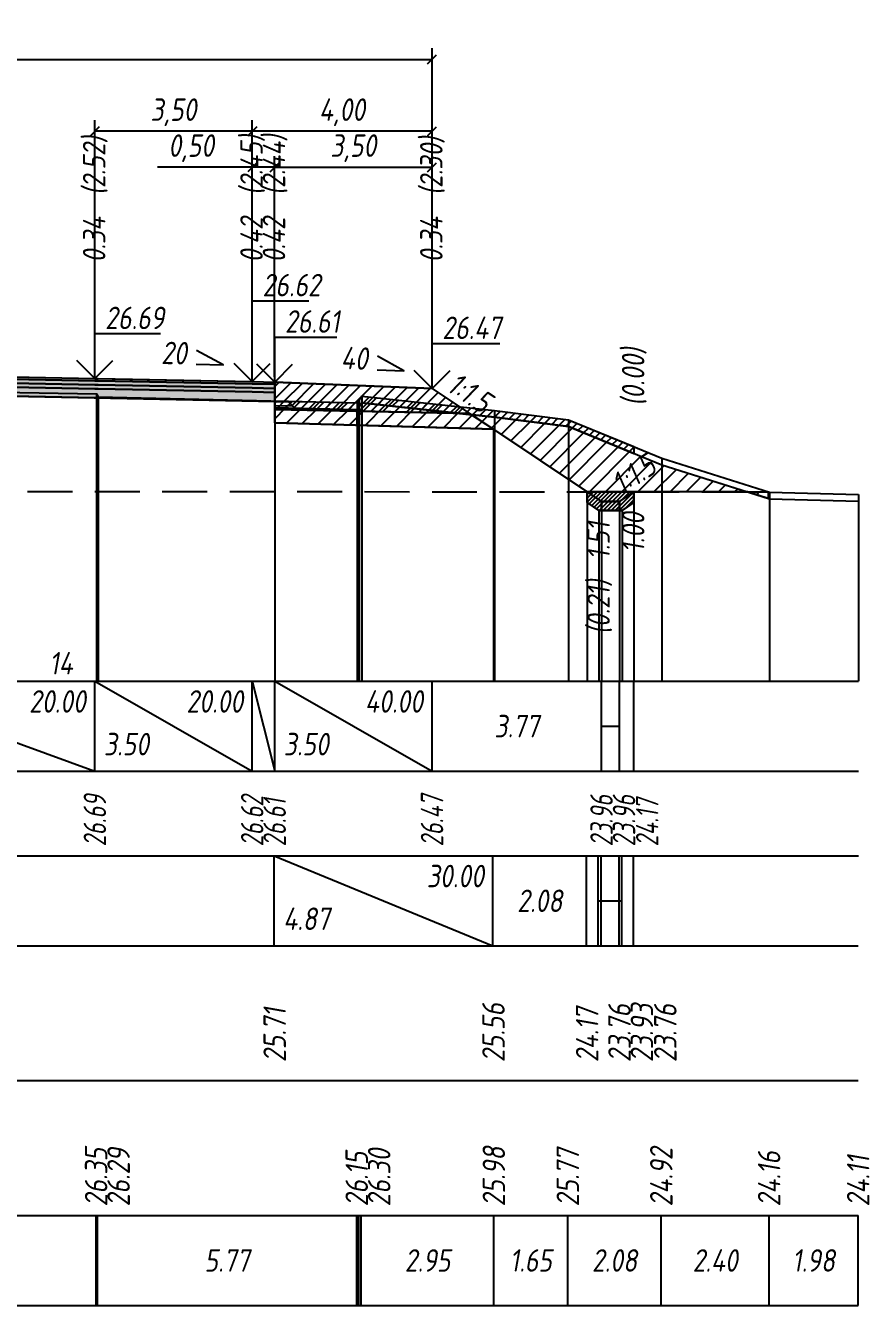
# Model space of a CAD drawing. Extents: x -717 to 1451, y -133302 to 233.
# Drawn here: x -188.5 to -94.7, y -108066.3 to -107924 of the extents above; entities that cross this region are included whole.
import ezdxf
from ezdxf.enums import TextEntityAlignment as Align

# ---------------------------------------------------------------- set-up
doc = ezdxf.new("R2010")
doc.units = 0
doc.linetypes.add('штриховая', pattern=[0.75, 0.5, -0.25])
for name, color, linetype in [('Интерполированный поперечник', 2, 'Continuous'), ('Код_510', 7, 'Continuous'), ('Код_514', 1, 'Continuous'), ('Код_516', 1, 'Continuous'), ('Контур_0', 7, 'Continuous'), ('Контур_2521', 7, 'Continuous'), ('Контур_2564', 7, 'Continuous'), ('Контур_2660', 7, 'Continuous'), ('Контур_2665', 7, 'Continuous'), ('Контур_400', 7, 'Continuous'), ('Контур_508', 7, 'Continuous'), ('Контур_512', 7, 'Continuous'), ('Контур_513', 7, 'Continuous'), ('Контур_818', 7, 'Continuous'), ('Красный поперечник', 1, 'Continuous'), ('Объём_2501', 7, 'Continuous'), ('Объём_2564', 7, 'Continuous'), ('Объём_2650', 7, 'Continuous'), ('Объём_2660', 7, 'Continuous'), ('Объём_2661', 7, 'Continuous'), ('Объём_2663', 7, 'Continuous'), ('Объём_2664', 7, 'Continuous'), ('Объём_2665', 7, 'Continuous'), ('Объём_2666', 7, 'Continuous'), ('Откосы', 7, 'Continuous'), ('Отметки покрытия', 7, 'Continuous'), ('Рабочие отметки', 7, 'Continuous'), ('Рабочие отметки доп.', 7, 'Continuous'), ('Слои выравнивания', 7, 'Continuous'), ('Таблица', 7, 'Continuous'), ('Уклоны проезжей части', 7, 'Continuous'), ('Черный поперечник', 3, 'Continuous')]:
    doc.layers.add(name, color=color, linetype=linetype)
for name, color, linetype, true_color in [('Контур_2540', 2, 'Continuous', 0xffff00), ('Контур_2560', 2, 'Continuous', 0xffff00), ('Контур_2561', 7, 'Continuous', 0xff8040), ('Контур_2562', 3, 'Continuous', 0x00ff00), ('Контур_2563', 7, 'Continuous', 0xff8000), ('Контур_2570', 7, 'Continuous', 0x80ff00), ('Контур_2583', 3, 'Continuous', 0x00ff00), ('Контур_2584', 3, 'Continuous', 0x00ff00), ('Контур_2725', 7, 'Continuous', 0x323232), ('Контур_2736', 4, 'Continuous', 0x00ffff), ('Контур_2737', 4, 'Continuous', 0x00ffff), ('Контур_2738', 4, 'Continuous', 0x00ffff), ('Контур_2739', 4, 'Continuous', 0x00ffff), ('Контур_2741', 4, 'Continuous', 0x00ffff), ('Контур_2742', 4, 'Continuous', 0x00ffff), ('Контур_2743', 4, 'Continuous', 0x00ffff), ('Контур_2744', 7, 'Continuous', 0xa4ffff), ('Контур_2745', 7, 'Continuous', 0xa4ffff), ('Контур_2747', 4, 'Continuous', 0x00ffff), ('Контур_2748', 4, 'Continuous', 0x00ffff), ('Контур_2749', 4, 'Continuous', 0x00ffff), ('Контур_2750', 4, 'Continuous', 0x00ffff), ('Контур_2751', 4, 'Continuous', 0x00ffff), ('Контур_2752', 4, 'Continuous', 0x00ffff), ('Контур_2760', 7, 'Continuous', 0x323232), ('Контур_2761', 7, 'Continuous', 0x323232), ('Контур_2762', 7, 'Continuous', 0x323232), ('Контур_2763', 7, 'Continuous', 0x323232), ('Контур_402', 7, 'Continuous', 0xff6464), ('Контур_703', 4, 'Continuous', 0x00ffff), ('Контур_705', 4, 'Continuous', 0x00ffff), ('Контур_707', 4, 'Continuous', 0x00ffff), ('Контур_720', 131, 'Continuous', 0xaaffff), ('Объём_2520', 7, 'Continuous', 0x80ffff), ('Объём_2540', 2, 'Continuous', 0xffff00), ('Объём_2560', 2, 'Continuous', 0xffff00), ('Объём_2561', 7, 'Continuous', 0xff8040), ('Объём_2562', 3, 'Continuous', 0x00ff00), ('Объём_2563', 7, 'Continuous', 0xff8000), ('Объём_2570', 7, 'Continuous', 0x80ff00), ('Объём_2583', 3, 'Continuous', 0x00ff00), ('Объём_2584', 3, 'Continuous', 0x00ff00), ('Объём_2594', 3, 'Continuous', 0x00ff00), ('Объём_2598', 3, 'Continuous', 0x00ff00), ('Объём_2600', 7, 'Continuous', 0x808000), ('Объём_2620', 2, 'Continuous', 0xffff00), ('Объём_2746', 2, 'Continuous', 0xffff00)]:
    doc.layers.add(name, color=color, linetype=linetype, true_color=true_color)
doc.styles.get("Standard").update_dxf_attribs({"font": 'txt', "height": 2.5})
doc.styles.add('М', font='romand.shx', dxfattribs={"width": 0.8, "oblique": 10, "height": 2.5})
doc.dimstyles.new('ISO-25', dxfattribs={"dimtxt": 2.5, "dimasz": 2.5, "dimexe": 1.25, "dimexo": 0.625, "dimtad": 1, "dimtxsty": 'Standard', "dimcen": 2.5, "dimadec": 0, "dimazin": 0, "dimtfac": 1, "dimtmove": 0, "dimatfit": 3, "dimfxl": 1, "dimarcsym": 0})

# ---------------------------------------------------------------- blocks, each defined once
blk = doc.blocks.new('_Oblique')
at = {"color": 0, "linetype": 'ByBlock', "lineweight": -2}
blk.add_line((-0.5, -0.5), (0.5, 0.5), dxfattribs=at)
blk = doc.blocks.new('*D2195')
at = {"color": 0, "lineweight": -2, "transparency": 16777216}
for p, q in [((-160.84, -107963.09), (-160.84, -107938.52)), ((-143.34, -107963.79), (-143.34, -107938.52)), ((-160.84, -107939.77), (-143.34, -107939.77))]:
    blk.add_line(p, q, dxfattribs=at)
at = {"layer": 'Defpoints', "color": 0, "transparency": 16777216}
for p in [(-143.34, -107939.77), (-160.84, -107963.72), (-143.34, -107964.42)]:
    blk.add_point(p, dxfattribs=at)
at = {"color": 0, "lineweight": -2, "transparency": 16777216, "rotation": 180}
blk.add_blockref('_Oblique', (-160.84, -107939.77), dxfattribs=at)
at = {"color": 0, "lineweight": -2, "transparency": 16777216}
blk.add_blockref('_Oblique', (-143.34, -107939.77), dxfattribs=at)
at = {"color": 0, "transparency": 16777216, "insert": (-152.09, -107937.65), "char_height": 2.5, "width": 9.5833, "attachment_point": 5, "style": 'М'}
blk.add_mtext('3,50', dxfattribs=at)
blk = doc.blocks.new('*D2196')
at = {"color": 0, "lineweight": -2, "transparency": 16777216}
for p, q in [((-163.34, -107963.04), (-163.34, -107938.52)), ((-160.84, -107963.09), (-160.84, -107938.52)), ((-163.34, -107939.77), (-173.88, -107939.77)), ((-160.84, -107939.77), (-163.34, -107939.77))]:
    blk.add_line(p, q, dxfattribs=at)
at = {"layer": 'Defpoints', "color": 0, "transparency": 16777216}
for p in [(-160.84, -107939.77), (-163.34, -107963.67), (-160.84, -107963.72)]:
    blk.add_point(p, dxfattribs=at)
at = {"color": 0, "lineweight": -2, "transparency": 16777216, "rotation": 180}
blk.add_blockref('_Oblique', (-163.34, -107939.77), dxfattribs=at)
at = {"color": 0, "lineweight": -2, "transparency": 16777216}
blk.add_blockref('_Oblique', (-160.84, -107939.77), dxfattribs=at)
at = {"color": 0, "transparency": 16777216, "insert": (-170.12, -107937.65), "char_height": 2.5, "width": 9.1667, "attachment_point": 5, "style": 'М'}
blk.add_mtext('0,50', dxfattribs=at)
blk = doc.blocks.new('*D2197')
at = {"color": 0, "lineweight": -2, "transparency": 16777216}
for p, q in [((-180.84, -107962.69), (-180.84, -107934.52)), ((-163.34, -107963.04), (-163.34, -107934.52)), ((-163.34, -107935.77), (-180.84, -107935.77))]:
    blk.add_line(p, q, dxfattribs=at)
at = {"layer": 'Defpoints', "color": 0, "transparency": 16777216}
for p in [(-180.84, -107935.77), (-180.84, -107963.32), (-163.34, -107963.67)]:
    blk.add_point(p, dxfattribs=at)
at = {"color": 0, "lineweight": -2, "transparency": 16777216, "rotation": 180}
blk.add_blockref('_Oblique', (-180.84, -107935.77), dxfattribs=at)
at = {"color": 0, "lineweight": -2, "transparency": 16777216}
blk.add_blockref('_Oblique', (-163.34, -107935.77), dxfattribs=at)
at = {"color": 0, "transparency": 16777216, "insert": (-172.09, -107933.65), "char_height": 2.5, "width": 9.5833, "attachment_point": 5, "style": 'М'}
blk.add_mtext('3,50', dxfattribs=at)
blk = doc.blocks.new('*D2198')
at = {"color": 0, "lineweight": -2, "transparency": 16777216}
for p, q in [((-163.34, -107963.04), (-163.34, -107934.52)), ((-143.34, -107963.79), (-143.34, -107934.52)), ((-143.34, -107935.77), (-163.34, -107935.77))]:
    blk.add_line(p, q, dxfattribs=at)
at = {"layer": 'Defpoints', "color": 0, "transparency": 16777216}
for p in [(-163.34, -107935.77), (-163.34, -107963.67), (-143.34, -107964.42)]:
    blk.add_point(p, dxfattribs=at)
at = {"color": 0, "lineweight": -2, "transparency": 16777216, "rotation": 180}
blk.add_blockref('_Oblique', (-163.34, -107935.77), dxfattribs=at)
at = {"color": 0, "lineweight": -2, "transparency": 16777216}
blk.add_blockref('_Oblique', (-143.34, -107935.77), dxfattribs=at)
at = {"color": 0, "transparency": 16777216, "insert": (-153.34, -107933.65), "char_height": 2.5, "width": 9.1667, "attachment_point": 5, "style": 'М'}
blk.add_mtext('4,00', dxfattribs=at)
blk = doc.blocks.new('*D2199')
at = {"color": 0, "lineweight": -2, "transparency": 16777216}
for p, q in [((-253.34, -107963.04), (-253.34, -107926.52)), ((-143.34, -107963.79), (-143.34, -107926.52)), ((-253.34, -107927.77), (-143.34, -107927.77))]:
    blk.add_line(p, q, dxfattribs=at)
at = {"layer": 'Defpoints', "color": 0, "transparency": 16777216}
for p in [(-143.34, -107927.77), (-253.34, -107963.67), (-143.34, -107964.42)]:
    blk.add_point(p, dxfattribs=at)
at = {"color": 0, "lineweight": -2, "transparency": 16777216, "rotation": 180}
blk.add_blockref('_Oblique', (-253.34, -107927.77), dxfattribs=at)
at = {"color": 0, "lineweight": -2, "transparency": 16777216}
blk.add_blockref('_Oblique', (-143.34, -107927.77), dxfattribs=at)
at = {"color": 0, "transparency": 16777216, "insert": (-198.34, -107925.65), "char_height": 2.5, "width": 11.6667, "attachment_point": 5, "style": 'М'}
blk.add_mtext('22,00', dxfattribs=at)

msp = doc.modelspace()

# ---------------------------------------------------------------- hatches: boundary and pattern name
at = {"layer": 'Объём_2563'}
h = msp.add_hatch(dxfattribs=at)
h.set_pattern_fill('ANSI31', color=256, scale=0.3)
h.set_pattern_definition([(45, (-358.3379, 27.079), (-0.673519209, 0.673519209), [])])
h.paths.add_polyline_path([(-158.42, -107966.751), (-159.338, -107965.833), (-160.838, -107965.803), (-160.838, -107963.653), (-143.338, -107964.353), (-139.163, -107967.136)])
at = {"layer": 'Объём_2570'}
h = msp.add_hatch(dxfattribs=at)
h.set_pattern_fill('ANSI31', color=256, scale=0.2)
h.set_pattern_definition([(45, (-358.3379, 27.079), (-0.449012806, 0.449012806), [])])
h.paths.add_polyline_path([(-160.838, -107965.755), (-151.658, -107965.976), (-151.153, -107965.23), (-136.406, -107966.814), (-128.177, -107967.861), (-120.889, -107970.837), (-120.889, -107971.587), (-128.177, -107968.611), (-136.406, -107967.564), (-151.153, -107965.98), (-151.658, -107966.726), (-160.838, -107966.505)])
at = {"layer": 'Объём_2600'}
h = msp.add_hatch(dxfattribs=at)
h.set_pattern_fill('ANSI31', color=6, scale=0.4)
h.set_pattern_definition([(45, (-358.3379, 27.079), (-0.898025612, 0.898025612), [])])
h.paths.add_polyline_path([(-120.889, -107975.856), (-126.086, -107975.854), (-136.505, -107968.908), (-160.838, -107968.178), (-160.838, -107966.505), (-151.658, -107966.726), (-151.153, -107965.98), (-136.406, -107967.564), (-128.177, -107968.611), (-117.785, -107972.855), (-108.269, -107975.862)])
h = msp.add_hatch(dxfattribs=at)
h.set_pattern_fill('HONEY', color=5, scale=0.3)
h.set_pattern_definition([(0, (-358.3379, 27.079), (1.42875, 0.8248891935), [0.9525, -1.905]), (120, (-358.3379, 27.079), (-1.428749997, 0.824889199), [0.9525, -1.905]), (60, (-358.3379, 27.079), (3e-09, 1.6497783924), [-1.905, 0.9525])])
h.paths.add_polyline_path([(-108.269, -107975.862), (-105.951, -107975.864), (-105.951, -107976.595)])
at = {"layer": 'Объём_2620'}
h = msp.add_hatch(dxfattribs=at)
h.set_pattern_fill('ANSI31', color=2, scale=0.1)
h.set_pattern_definition([(45, (-358.33793, 27.079), (-0.224506403, 0.224506403), [])])
h.paths.add_polyline_path([(-126.086, -107975.854), (-120.889, -107975.856), (-120.889, -107977.058), (-122.183, -107977.921), (-124.788, -107977.921), (-126.086, -107977.056)])
at = {"layer": 'Слои выравнивания'}
for color, points in [(2, [(-208.338, -107962.703), (-180.838, -107963.253), (-180.643, -107963.257), (-180.488, -107963.26), (-163.338, -107963.603), (-160.838, -107963.653), (-160.838, -107963.903), (-163.338, -107963.853), (-180.488, -107963.51), (-180.643, -107963.507), (-180.838, -107963.503), (-208.338, -107962.953)]), (3, [(-208.338, -107962.953), (-180.838, -107963.503), (-180.643, -107963.507), (-180.488, -107963.51), (-163.338, -107963.853), (-160.838, -107963.903), (-160.838, -107964.353), (-163.338, -107964.303), (-180.488, -107963.96), (-180.643, -107963.957), (-180.838, -107963.953), (-208.338, -107963.403)]), (4, [(-208.338, -107963.403), (-180.838, -107963.953), (-180.643, -107963.957), (-180.488, -107963.96), (-163.338, -107964.303), (-160.838, -107964.353), (-160.838, -107964.803), (-163.338, -107964.753), (-180.488, -107964.41), (-180.643, -107964.407), (-180.838, -107964.403), (-208.338, -107963.853)]), (5, [(-208.338, -107963.853), (-180.838, -107964.403), (-180.643, -107964.407), (-180.488, -107964.41), (-163.338, -107964.753), (-160.838, -107964.803), (-160.838, -107965.803), (-163.338, -107965.753), (-180.488, -107965.41), (-180.643, -107965.407), (-180.838, -107965.403), (-208.338, -107964.853)])]:
    msp.add_hatch(color=color, dxfattribs=at).paths.add_polyline_path(points)

# ---------------------------------------------------------------- linework, layer by layer
at = {"layer": 'Интерполированный поперечник', "linetype": 'штриховая', "ltscale": 10, "flags": 128}
msp.add_lwpolyline([(-278.338, -107975.782), (-105.951, -107975.864)], dxfattribs=at)
at = {"layer": 'Код_510'}
for p, q in [((-180.697, -108066.342), (-180.697, -108056.342)), ((-180.542, -108066.342), (-180.542, -108056.342)), ((-151.713, -108066.342), (-151.713, -108056.342)), ((-151.477, -108066.342), (-151.477, -108056.342)), ((-151.208, -108066.342), (-151.208, -108056.342)), ((-136.46, -108066.342), (-136.46, -108056.342)), ((-128.232, -108066.342), (-128.232, -108056.342)), ((-117.84, -108066.342), (-117.84, -108056.342)), ((-105.846, -108066.342), (-105.846, -108056.342)), ((-95.943, -108066.342), (-95.943, -108056.342))]:
    msp.add_line(p, q, dxfattribs=at)
at = {"layer": 'Код_514'}
for p, q in [((-208.338, -107996.921), (-180.838, -108006.921)), ((-180.838, -108006.921), (-180.838, -107996.921)), ((-180.838, -107996.921), (-163.338, -108006.921)), ((-163.338, -108006.921), (-163.338, -107996.921)), ((-163.338, -107996.921), (-160.838, -108006.921)), ((-160.838, -108006.921), (-160.838, -107996.921)), ((-160.838, -107996.921), (-143.338, -108006.921)), ((-143.338, -108006.921), (-143.338, -107996.921)), ((-124.485, -108006.921), (-124.485, -107996.921)), ((-122.485, -108006.921), (-122.485, -107996.921)), ((-120.889, -108006.921), (-120.889, -107996.921)), ((-124.485, -108001.921), (-122.485, -108001.921))]:
    msp.add_line(p, q, dxfattribs=at)
at = {"layer": 'Код_516'}
for p, q in [((-160.892, -108026.342), (-160.892, -108016.342)), ((-160.892, -108016.342), (-136.56, -108026.342)), ((-136.56, -108026.342), (-136.56, -108016.342)), ((-126.14, -108026.342), (-126.14, -108016.342)), ((-126.14, -108026.342), (-126.14, -108016.342)), ((-124.843, -108026.342), (-124.843, -108016.342)), ((-124.54, -108026.342), (-124.54, -108016.342)), ((-122.54, -108026.342), (-122.54, -108016.342)), ((-122.237, -108026.342), (-122.237, -108016.342)), ((-120.943, -108026.342), (-120.943, -108016.342)), ((-124.843, -108021.342), (-124.54, -108021.342)), ((-124.54, -108021.342), (-122.54, -108021.342)), ((-122.54, -108021.342), (-122.237, -108021.342))]:
    msp.add_line(p, q, dxfattribs=at)
at = {"layer": 'Контур_0', "flags": 128}
for points in [[(-143.338, -107964.353), (-126.086, -107975.854), (-126.086, -107975.854), (-126.086, -107975.854), (-126.086, -107975.854), (-126.086, -107975.854), (-126.086, -107975.854), (-126.086, -107975.854), (-126.086, -107975.854), (-126.086, -107975.854), (-126.086, -107975.854), (-126.086, -107975.854), (-126.086, -107975.854), (-126.086, -107975.854), (-126.086, -107975.854), (-124.485, -107976.921)], [(-143.338, -107964.353), (-126.086, -107975.854), (-126.086, -107975.854), (-126.086, -107975.854), (-126.086, -107975.854), (-126.086, -107975.854), (-126.086, -107975.854), (-126.086, -107975.854), (-126.086, -107975.854), (-126.086, -107975.854), (-126.086, -107975.854), (-126.086, -107975.854), (-126.086, -107975.854), (-126.086, -107975.854), (-126.086, -107975.854), (-124.485, -107976.921), (-122.485, -107976.921), (-120.889, -107975.856), (-120.889, -107975.856), (-120.889, -107975.856), (-120.889, -107975.856), (-120.889, -107975.856), (-120.889, -107975.856), (-120.889, -107975.856), (-120.889, -107975.856), (-120.889, -107975.856), (-120.889, -107975.856), (-120.889, -107975.856), (-120.889, -107975.856), (-120.889, -107975.856)], [(-160.838, -107966.703), (-160.838, -107965.803), (-159.338, -107965.833), (-158.42, -107966.751), (-160.838, -107966.703), (-160.838, -107966.703)], [(-160.838, -107965.803), (-159.338, -107965.833), (-158.42, -107966.751), (-139.163, -107967.136)]]:
    msp.add_lwpolyline(points, dxfattribs=at)
at = {"layer": 'Контур_2521', "color": 250, "flags": 128}
msp.add_lwpolyline([(-160.838, -107966.253), (-158.879, -107966.292)], dxfattribs=at)
at = {"layer": 'Контур_2540', "flags": 128}
msp.add_lwpolyline([(-160.838, -107966.703), (-139.163, -107967.136), (-136.505, -107968.908), (-160.838, -107968.178), (-160.838, -107966.703), (-160.838, -107966.703)], dxfattribs=at)
at = {"layer": 'Контур_2560', "flags": 128}
msp.add_lwpolyline([(-160.838, -107963.653), (-143.338, -107964.353), (-143.338, -107964.353), (-143.338, -107964.353)], dxfattribs=at)
at = {"layer": 'Контур_2561', "flags": 128}
msp.add_lwpolyline([(-160.838, -107963.653), (-160.838, -107963.653), (-143.338, -107964.353), (-143.338, -107964.353), (-160.838, -107963.653)], dxfattribs=at)
at = {"layer": 'Контур_2562', "flags": 128}
msp.add_lwpolyline([(-143.338, -107964.353), (-143.338, -107964.353), (-143.338, -107964.353), (-143.338, -107964.353), (-143.338, -107964.353)], dxfattribs=at)
at = {"layer": 'Контур_2563', "flags": 128}
msp.add_lwpolyline([(-158.42, -107966.751), (-159.338, -107965.833), (-160.838, -107965.803), (-160.838, -107963.653), (-143.338, -107964.353), (-139.163, -107967.136), (-158.42, -107966.751), (-158.42, -107966.751)], dxfattribs=at)
at = {"layer": 'Контур_2564', "flags": 128}
msp.add_lwpolyline([(-160.838, -107963.653), (-143.338, -107964.353)], dxfattribs=at)
at = {"layer": 'Контур_2570', "flags": 128}
msp.add_lwpolyline([(-160.838, -107966.505), (-151.658, -107966.726), (-151.423, -107966.38), (-151.153, -107965.98), (-136.406, -107967.564), (-128.177, -107968.611), (-117.785, -107972.855), (-105.792, -107976.645), (-105.792, -107976.645), (-95.889, -107976.907)], dxfattribs=at)
at = {"layer": 'Контур_2583', "flags": 128}
for points in [[(-124.485, -107976.921), (-126.086, -107975.854), (-126.086, -107977.056), (-124.788, -107977.921), (-124.485, -107977.921), (-124.485, -107976.921)], [(-120.889, -107977.058), (-120.889, -107975.856), (-122.485, -107976.921), (-122.485, -107977.921), (-122.183, -107977.921), (-120.889, -107977.058)]]:
    msp.add_lwpolyline(points, dxfattribs=at)
at = {"layer": 'Контур_2584', "flags": 128}
msp.add_lwpolyline([(-124.485, -107976.921), (-124.485, -107977.921), (-122.485, -107977.921), (-122.485, -107976.921), (-124.485, -107976.921)], dxfattribs=at)
at = {"layer": 'Контур_2660', "flags": 128}
msp.add_lwpolyline([(-160.838, -107968.178), (-136.505, -107968.908)], dxfattribs=at)
at = {"layer": 'Контур_2665', "flags": 128}
msp.add_lwpolyline([(-143.338, -107964.353), (-143.338, -107964.353)], dxfattribs=at)
at = {"layer": 'Контур_2725', "flags": 128}
msp.add_lwpolyline([(-253.338, -107965.753), (-235.838, -107965.403), (-222.113, -107965.128), (-217.768, -107965.041), (-208.848, -107964.863), (-208.338, -107964.853), (-180.838, -107965.403), (-180.643, -107965.407), (-180.488, -107965.41), (-163.338, -107965.753), (-160.838, -107965.803)], dxfattribs=at)
at = {"layer": 'Контур_2736', "flags": 128}
for points in [[(-143.338, -107964.353), (-126.086, -107975.854)], [(-126.086, -107975.854), (-124.485, -107976.921)]]:
    msp.add_lwpolyline(points, dxfattribs=at)
at = {"layer": 'Контур_2737', "flags": 128}
msp.add_lwpolyline([(-126.086, -107975.854), (-126.086, -107975.854)], dxfattribs=at)
at = {"layer": 'Контур_2738', "flags": 128}
msp.add_lwpolyline([(-126.086, -107975.854), (-126.086, -107975.854)], dxfattribs=at)
at = {"layer": 'Контур_2739', "flags": 128}
msp.add_lwpolyline([(-126.086, -107975.854), (-126.086, -107975.854)], dxfattribs=at)
at = {"layer": 'Контур_2741', "flags": 128}
msp.add_lwpolyline([(-120.889, -107975.856), (-120.889, -107975.856)], dxfattribs=at)
at = {"layer": 'Контур_2742', "flags": 128}
msp.add_lwpolyline([(-120.889, -107975.856), (-120.889, -107975.856)], dxfattribs=at)
at = {"layer": 'Контур_2743', "flags": 128}
msp.add_lwpolyline([(-120.889, -107975.856), (-120.889, -107975.856)], dxfattribs=at)
at = {"layer": 'Контур_2744', "flags": 128}
msp.add_lwpolyline([(-120.889, -107975.856), (-120.889, -107975.856)], dxfattribs=at)
msp.add_lwpolyline([(-120.889, -107975.856), (-120.889, -107975.856)], dxfattribs=at)
msp.add_lwpolyline([(-120.889, -107975.856), (-120.889, -107975.856)], dxfattribs=at)
msp.add_lwpolyline([(-120.889, -107975.856), (-120.889, -107975.856)], dxfattribs=at)
msp.add_lwpolyline([(-120.889, -107975.856), (-120.889, -107975.856)], dxfattribs=at)
msp.add_lwpolyline([(-120.889, -107975.856), (-120.889, -107975.856)], dxfattribs=at)
at = {"layer": 'Контур_2745', "flags": 128}
msp.add_lwpolyline([(-126.086, -107975.854), (-126.086, -107975.854)], dxfattribs=at)
msp.add_lwpolyline([(-126.086, -107975.854), (-126.086, -107975.854)], dxfattribs=at)
msp.add_lwpolyline([(-126.086, -107975.854), (-126.086, -107975.854)], dxfattribs=at)
msp.add_lwpolyline([(-126.086, -107975.854), (-126.086, -107975.854)], dxfattribs=at)
msp.add_lwpolyline([(-126.086, -107975.854), (-126.086, -107975.854)], dxfattribs=at)
msp.add_lwpolyline([(-126.086, -107975.854), (-126.086, -107975.854)], dxfattribs=at)
at = {"layer": 'Контур_2747', "flags": 128}
msp.add_lwpolyline([(-126.086, -107975.854), (-126.086, -107975.854)], dxfattribs=at)
at = {"layer": 'Контур_2748', "flags": 128}
msp.add_lwpolyline([(-126.086, -107975.854), (-126.086, -107975.854)], dxfattribs=at)
at = {"layer": 'Контур_2749', "flags": 128}
msp.add_lwpolyline([(-126.086, -107975.854), (-126.086, -107975.854)], dxfattribs=at)
at = {"layer": 'Контур_2750', "flags": 128}
msp.add_lwpolyline([(-120.889, -107975.856), (-120.889, -107975.856)], dxfattribs=at)
at = {"layer": 'Контур_2751', "flags": 128}
msp.add_lwpolyline([(-120.889, -107975.856), (-120.889, -107975.856)], dxfattribs=at)
at = {"layer": 'Контур_2752', "flags": 128}
msp.add_lwpolyline([(-120.889, -107975.856), (-120.889, -107975.856)], dxfattribs=at)
at = {"layer": 'Контур_2760', "flags": 128}
msp.add_lwpolyline([(-253.338, -107963.603), (-235.838, -107963.253), (-222.113, -107962.978), (-217.768, -107962.891), (-208.848, -107962.713), (-208.338, -107962.703), (-180.838, -107963.253), (-180.643, -107963.257), (-180.488, -107963.26), (-163.338, -107963.603), (-160.838, -107963.653)], dxfattribs=at)
at = {"layer": 'Контур_2761', "flags": 128}
msp.add_lwpolyline([(-253.338, -107963.853), (-235.838, -107963.503), (-222.113, -107963.228), (-217.768, -107963.141), (-208.848, -107962.963), (-208.338, -107962.953), (-180.838, -107963.503), (-180.643, -107963.507), (-180.488, -107963.51), (-163.338, -107963.853), (-160.838, -107963.903)], dxfattribs=at)
at = {"layer": 'Контур_2762', "flags": 128}
msp.add_lwpolyline([(-253.338, -107964.303), (-235.838, -107963.953), (-222.113, -107963.678), (-217.768, -107963.591), (-208.848, -107963.413), (-208.338, -107963.403), (-180.838, -107963.953), (-180.643, -107963.957), (-180.488, -107963.96), (-163.338, -107964.303), (-160.838, -107964.353)], dxfattribs=at)
at = {"layer": 'Контур_2763', "flags": 128}
msp.add_lwpolyline([(-253.338, -107964.753), (-235.838, -107964.403), (-222.113, -107964.128), (-217.768, -107964.041), (-208.848, -107963.863), (-208.338, -107963.853), (-180.838, -107964.403), (-180.643, -107964.407), (-180.488, -107964.41), (-163.338, -107964.753), (-160.838, -107964.803)], dxfattribs=at)
at = {"layer": 'Контур_400', "flags": 128}
msp.add_lwpolyline([(-208.338, -107962.703), (-180.838, -107963.253), (-163.338, -107963.603), (-163.338, -107963.603), (-163.338, -107963.603), (-163.338, -107963.603), (-163.338, -107963.603), (-163.338, -107963.603), (-160.838, -107963.653)], dxfattribs=at)
at = {"layer": 'Контур_402', "flags": 128}
msp.add_lwpolyline([(-253.338, -107965.753), (-208.338, -107964.853), (-160.838, -107965.803), (-160.838, -107968.178), (-136.505, -107968.908)], dxfattribs=at)
at = {"layer": 'Контур_508', "flags": 128}
msp.add_lwpolyline([(-253.338, -107965.753), (-208.338, -107964.853), (-160.838, -107965.803), (-160.838, -107968.178), (-136.505, -107968.908), (-126.086, -107975.854), (-126.086, -107977.056), (-124.788, -107977.921), (-124.485, -107977.921), (-122.485, -107977.921), (-122.183, -107977.921), (-120.889, -107977.058)], dxfattribs=at)
at = {"layer": 'Контур_512', "flags": 128}
msp.add_lwpolyline([(-160.838, -107968.178), (-136.505, -107968.908), (-126.086, -107975.854), (-126.086, -107977.056), (-124.788, -107977.921), (-124.485, -107977.921), (-122.485, -107977.921), (-122.183, -107977.921), (-120.889, -107977.058)], dxfattribs=at)
at = {"layer": 'Контур_513', "flags": 128}
msp.add_lwpolyline([(-253.338, -107965.753), (-208.338, -107964.853), (-160.838, -107965.803), (-160.838, -107968.178), (-136.505, -107968.908), (-126.086, -107975.854), (-126.086, -107977.056), (-124.788, -107977.921), (-124.485, -107977.921), (-122.485, -107977.921), (-122.183, -107977.921), (-120.889, -107977.058)], dxfattribs=at)
at = {"layer": 'Контур_703', "flags": 128}
msp.add_lwpolyline([(-143.338, -107964.353), (-126.086, -107975.854)], dxfattribs=at)
at = {"layer": 'Контур_705', "flags": 128}
msp.add_lwpolyline([(-126.086, -107975.854), (-126.086, -107975.854)], dxfattribs=at)
at = {"layer": 'Контур_707', "flags": 128}
msp.add_lwpolyline([(-122.485, -107976.921), (-120.889, -107975.856)], dxfattribs=at)
at = {"layer": 'Контур_720', "flags": 128}
msp.add_lwpolyline([(-124.485, -107976.921), (-122.485, -107976.921)], dxfattribs=at)
at = {"layer": 'Контур_818', "flags": 128}
msp.add_lwpolyline([(-160.838, -107966.505), (-151.658, -107966.726), (-151.423, -107966.38), (-151.153, -107965.98), (-136.406, -107967.564), (-128.177, -107968.611), (-120.889, -107971.587)], dxfattribs=at)
at = {"layer": 'Красный поперечник'}
for p, q in [((-208.338, -107962.703), (-180.838, -107963.253)), ((-180.838, -107963.253), (-163.338, -107963.603)), ((-163.338, -107963.603), (-160.838, -107963.653)), ((-160.838, -107963.653), (-143.338, -107964.353)), ((-143.338, -107964.353), (-124.485, -107976.921)), ((-160.838, -107968.178), (-160.838, -107996.921)), ((-136.505, -107968.908), (-136.505, -107996.921)), ((-126.086, -107975.854), (-126.086, -107996.921)), ((-122.485, -107976.921), (-120.889, -107975.856)), ((-126.086, -107977.056), (-126.086, -107996.921)), ((-124.485, -107976.921), (-122.485, -107976.921)), ((-120.889, -107977.058), (-120.889, -107996.921)), ((-124.788, -107977.921), (-124.788, -107996.921)), ((-124.485, -107977.921), (-124.485, -107996.921)), ((-122.485, -107977.921), (-122.485, -107996.921)), ((-122.183, -107977.921), (-122.183, -107996.921))]:
    msp.add_line(p, q, dxfattribs=at)
at = {"layer": 'Объём_2501', "flags": 128}
msp.add_lwpolyline([(-208.338, -107962.703), (-180.838, -107963.253), (-163.338, -107963.603), (-163.338, -107963.603), (-163.338, -107963.603), (-163.338, -107963.603), (-163.338, -107963.603), (-163.338, -107963.603), (-160.838, -107963.653)], dxfattribs=at)
at = {"layer": 'Объём_2520', "color": 250, "flags": 128}
msp.add_lwpolyline([(-160.838, -107966.703), (-160.838, -107965.803), (-159.338, -107965.833), (-158.42, -107966.751), (-160.838, -107966.703), (-160.838, -107966.703)], dxfattribs=at)
at = {"layer": 'Объём_2540', "flags": 128}
msp.add_lwpolyline([(-160.838, -107966.703), (-139.163, -107967.136), (-136.505, -107968.908), (-160.838, -107968.178), (-160.838, -107966.703), (-160.838, -107966.703)], dxfattribs=at)
at = {"layer": 'Объём_2560', "flags": 128}
msp.add_lwpolyline([(-160.838, -107963.653), (-143.338, -107964.353), (-143.338, -107964.353), (-143.338, -107964.353)], dxfattribs=at)
at = {"layer": 'Объём_2561', "flags": 128}
msp.add_lwpolyline([(-160.838, -107963.653), (-160.838, -107963.653), (-143.338, -107964.353), (-143.338, -107964.353), (-160.838, -107963.653)], dxfattribs=at)
at = {"layer": 'Объём_2562', "flags": 128}
msp.add_lwpolyline([(-143.338, -107964.353), (-143.338, -107964.353), (-143.338, -107964.353), (-143.338, -107964.353), (-143.338, -107964.353)], dxfattribs=at)
at = {"layer": 'Объём_2563', "color": 250, "flags": 128}
msp.add_lwpolyline([(-158.42, -107966.751), (-159.338, -107965.833), (-160.838, -107965.803), (-160.838, -107963.653), (-143.338, -107964.353), (-139.163, -107967.136), (-158.42, -107966.751), (-158.42, -107966.751)], dxfattribs=at)
at = {"layer": 'Объём_2564', "flags": 128}
msp.add_lwpolyline([(-160.838, -107963.653), (-143.338, -107964.353)], dxfattribs=at)
at = {"layer": 'Объём_2570', "flags": 128}
msp.add_lwpolyline([(-160.838, -107965.755), (-160.838, -107965.755), (-151.658, -107965.976), (-151.153, -107965.23), (-136.406, -107966.814), (-128.177, -107967.861), (-120.889, -107970.837), (-120.889, -107971.587), (-128.177, -107968.611), (-136.406, -107967.564), (-151.153, -107965.98), (-151.658, -107966.726), (-160.838, -107966.505), (-160.838, -107966.505), (-160.838, -107966.505), (-160.838, -107965.755), (-160.838, -107965.755), (-160.838, -107965.755)], dxfattribs=at)
at = {"layer": 'Объём_2583', "flags": 128}
for points in [[(-124.485, -107976.921), (-126.086, -107975.854), (-126.086, -107977.056), (-124.788, -107977.921), (-124.485, -107977.921), (-124.485, -107976.921)], [(-120.889, -107977.058), (-120.889, -107975.856), (-122.485, -107976.921), (-122.485, -107977.921), (-122.183, -107977.921), (-120.889, -107977.058)]]:
    msp.add_lwpolyline(points, dxfattribs=at)
at = {"layer": 'Объём_2584', "flags": 128}
msp.add_lwpolyline([(-124.485, -107976.921), (-124.485, -107977.921), (-122.485, -107977.921), (-122.485, -107976.921), (-124.485, -107976.921)], dxfattribs=at)
at = {"layer": 'Объём_2594', "flags": 128}
for points in [[(-126.086, -107975.854), (-124.485, -107976.921)], [(-122.485, -107976.921), (-120.889, -107975.856)]]:
    msp.add_lwpolyline(points, dxfattribs=at)
at = {"layer": 'Объём_2598', "flags": 128}
msp.add_lwpolyline([(-124.485, -107976.921), (-122.485, -107976.921)], dxfattribs=at)
at = {"layer": 'Объём_2600', "color": 5, "flags": 128}
msp.add_lwpolyline([(-108.269, -107975.862), (-105.951, -107975.864), (-105.951, -107976.595), (-108.269, -107975.862), (-108.269, -107975.862)], dxfattribs=at)
at = {"layer": 'Объём_2620', "flags": 128}
msp.add_lwpolyline([(-126.086, -107975.854), (-120.889, -107975.856), (-120.889, -107977.058), (-122.183, -107977.921), (-124.788, -107977.921), (-126.086, -107977.056), (-126.086, -107975.854), (-126.086, -107975.854)], dxfattribs=at)
at = {"layer": 'Объём_2650', "color": 6, "flags": 128}
msp.add_lwpolyline([(-120.889, -107975.856), (-126.086, -107975.854), (-136.505, -107968.908), (-160.838, -107968.178), (-160.838, -107966.505), (-151.658, -107966.726), (-151.153, -107965.98), (-136.406, -107967.564), (-128.177, -107968.611), (-117.785, -107972.855), (-108.269, -107975.862), (-120.889, -107975.856), (-120.889, -107975.856)], dxfattribs=at)
at = {"layer": 'Объём_2660', "flags": 128}
msp.add_lwpolyline([(-160.838, -107968.178), (-136.505, -107968.908)], dxfattribs=at)
at = {"layer": 'Объём_2661', "flags": 128}
msp.add_lwpolyline([(-143.338, -107964.353), (-126.086, -107975.854)], dxfattribs=at)
at = {"layer": 'Объём_2663', "flags": 128}
for points in [[(-126.086, -107975.854), (-124.485, -107976.921)], [(-122.485, -107976.921), (-120.889, -107975.856)]]:
    msp.add_lwpolyline(points, dxfattribs=at)
at = {"layer": 'Объём_2664', "flags": 128}
msp.add_lwpolyline([(-124.485, -107976.921), (-122.485, -107976.921)], dxfattribs=at)
at = {"layer": 'Объём_2665', "flags": 128}
msp.add_lwpolyline([(-143.338, -107964.353), (-143.338, -107964.353)], dxfattribs=at)
at = {"layer": 'Объём_2666', "flags": 128}
msp.add_lwpolyline([(-143.338, -107964.353), (-126.086, -107975.854)], dxfattribs=at)
at = {"layer": 'Объём_2746', "flags": 128}
for points in [[(-151.423, -107966.38), (-151.153, -107965.98), (-138.928, -107967.293), (-136.505, -107968.908), (-151.658, -107968.453), (-151.658, -107966.726), (-151.423, -107966.38), (-151.423, -107966.38)], [(-120.889, -107977.058), (-122.183, -107977.921), (-124.788, -107977.921), (-126.086, -107977.056), (-126.086, -107975.854), (-124.485, -107976.921), (-122.485, -107976.921), (-120.889, -107975.856), (-120.889, -107977.058), (-120.889, -107977.058)]]:
    msp.add_lwpolyline(points, dxfattribs=at)
at = {"layer": 'Откосы', "color": 1, "flags": 128}
for points in [[(-169.575, -107961.661), (-166.575, -107961.721), (-169.545, -107960.161)], [(-149.456, -107962.287), (-146.459, -107962.407), (-149.396, -107960.789)]]:
    msp.add_lwpolyline(points, dxfattribs=at)
at = {"layer": 'Отметки покрытия', "color": 1}
for p, q in [((-163.338, -107963.603), (-163.338, -107954.603)), ((-163.338, -107954.603), (-157.038, -107954.603)), ((-180.838, -107963.253), (-180.838, -107958.253)), ((-180.838, -107958.253), (-173.538, -107958.253)), ((-160.838, -107963.653), (-160.838, -107958.653)), ((-160.838, -107958.653), (-153.938, -107958.653)), ((-143.338, -107964.353), (-143.338, -107959.353)), ((-143.338, -107959.353), (-135.788, -107959.353)), ((-180.838, -107963.253), (-182.838, -107961.253)), ((-180.838, -107963.253), (-178.838, -107961.253)), ((-163.338, -107963.603), (-165.338, -107961.603)), ((-163.338, -107963.603), (-161.338, -107961.603)), ((-160.838, -107963.653), (-162.838, -107961.653)), ((-160.838, -107963.653), (-158.838, -107961.653)), ((-143.338, -107964.353), (-145.338, -107962.353)), ((-143.338, -107964.353), (-141.338, -107962.353))]:
    msp.add_line(p, q, dxfattribs=at)
at = {"layer": 'Слои выравнивания'}
msp.add_line((-160.838, -107963.653), (-160.838, -107996.921), dxfattribs=at)
at = {"layer": 'Слои выравнивания', "color": 2, "flags": 128}
msp.add_lwpolyline([(-208.338, -107962.703), (-180.838, -107963.253), (-180.643, -107963.257), (-180.488, -107963.26), (-163.338, -107963.603), (-160.838, -107963.653), (-160.838, -107963.903), (-163.338, -107963.853), (-180.488, -107963.51), (-180.643, -107963.507), (-180.838, -107963.503), (-208.338, -107962.953)], close=True, dxfattribs=at)
at = {"layer": 'Слои выравнивания', "color": 3, "flags": 128}
msp.add_lwpolyline([(-208.338, -107962.953), (-180.838, -107963.503), (-180.643, -107963.507), (-180.488, -107963.51), (-163.338, -107963.853), (-160.838, -107963.903), (-160.838, -107964.353), (-163.338, -107964.303), (-180.488, -107963.96), (-180.643, -107963.957), (-180.838, -107963.953), (-208.338, -107963.403)], close=True, dxfattribs=at)
at = {"layer": 'Слои выравнивания', "color": 4, "flags": 128}
msp.add_lwpolyline([(-208.338, -107963.403), (-180.838, -107963.953), (-180.643, -107963.957), (-180.488, -107963.96), (-163.338, -107964.303), (-160.838, -107964.353), (-160.838, -107964.803), (-163.338, -107964.753), (-180.488, -107964.41), (-180.643, -107964.407), (-180.838, -107964.403), (-208.338, -107963.853)], close=True, dxfattribs=at)
at = {"layer": 'Слои выравнивания', "color": 5, "flags": 128}
msp.add_lwpolyline([(-208.338, -107963.853), (-180.838, -107964.403), (-180.643, -107964.407), (-180.488, -107964.41), (-163.338, -107964.753), (-160.838, -107964.803), (-160.838, -107965.803), (-163.338, -107965.753), (-180.488, -107965.41), (-180.643, -107965.407), (-180.838, -107965.403), (-208.338, -107964.853)], close=True, dxfattribs=at)
at = {"layer": 'Таблица'}
for p, q in [((-278.338, -107996.921), (-95.889, -107996.921)), ((-278.338, -108006.921), (-95.889, -108006.921)), ((-278.338, -108016.342), (-95.889, -108016.342)), ((-278.392, -108026.342), (-95.943, -108026.342)), ((-278.392, -108041.342), (-95.943, -108041.342)), ((-278.392, -108056.342), (-95.943, -108056.342)), ((-278.392, -108066.342), (-95.943, -108066.342))]:
    msp.add_line(p, q, dxfattribs=at)
at = {"layer": 'Черный поперечник', "color": 7}
for p, q in [((-180.643, -107964.949), (-180.643, -107996.921)), ((-180.488, -107965.282), (-180.488, -107996.921)), ((-151.658, -107965.976), (-151.658, -107996.921)), ((-151.423, -107965.63), (-151.423, -107996.921)), ((-151.153, -107965.23), (-151.153, -107996.921)), ((-136.406, -107966.814), (-136.406, -107996.921)), ((-128.177, -107967.861), (-128.177, -107996.921)), ((-117.785, -107972.105), (-117.785, -107996.921)), ((-105.792, -107975.895), (-105.792, -107996.921)), ((-95.889, -107976.157), (-95.889, -107996.921))]:
    msp.add_line(p, q, dxfattribs=at)
at = {"layer": 'Черный поперечник', "flags": 128}
msp.add_lwpolyline([(-278.338, -107971.503), (-277.938, -107971.195), (-271.542, -107966.489), (-264.942, -107965.061), (-263.831, -107964.775), (-263.317, -107965.522), (-263.1, -107965.516), (-222.113, -107964.587), (-217.768, -107964.57), (-208.848, -107964.48), (-208.338, -107964.489), (-180.643, -107964.949), (-180.488, -107965.282), (-151.658, -107965.976), (-151.423, -107965.63), (-151.153, -107965.23), (-136.406, -107966.814), (-128.177, -107967.861), (-117.785, -107972.105), (-105.792, -107975.895), (-95.889, -107976.157)], dxfattribs=at)

# ---------------------------------------------------------------- texts
at = {"layer": 'Код_510', "style": 'М', "oblique": 10, "width": 0.8}
for s, p in [('26.35', (-180.697, -108055.342)), ('26.29', (-178.197, -108055.342)), ('26.30', (-149.213, -108055.342)), ('25.98', (-136.46, -108055.342)), ('25.77', (-128.232, -108055.342)), ('24.92', (-117.84, -108055.342)), ('26.15', (-151.713, -108055.342)), ('24.16', (-105.846, -108055.342)), ('24.11', (-95.943, -108055.342))]:
    msp.add_text(s, height=2.5, rotation=90, dxfattribs=at).set_placement(p, align=Align.MIDDLE_LEFT)
for s, p in [('5.77', (-166.127, -108061.342)), ('2.95', (-143.834, -108061.342)), ('1.65', (-132.346, -108061.342)), ('2.08', (-123.036, -108061.342)), ('2.40', (-111.843, -108061.342)), ('1.98', (-100.895, -108061.342))]:
    msp.add_text(s, height=2.5, dxfattribs=at).set_placement(p, align=Align.MIDDLE_CENTER)
at = {"layer": 'Код_514', "style": 'М', "oblique": 10, "width": 0.8}
for s, p in [('20.00', (-181.838, -107997.921)), ('20.00', (-164.338, -107997.921)), ('40.00', (-144.338, -107997.921))]:
    msp.add_text(s, height=2.5, dxfattribs=at).set_placement(p, align=Align.TOP_RIGHT)
msp.add_text('3.77', height=2.5, dxfattribs=at).set_placement((-133.912, -108001.921), align=Align.MIDDLE_CENTER)
for p in [(-179.838, -108005.921), (-159.838, -108005.921)]:
    msp.add_text('3.50', height=2.5, dxfattribs=at).set_placement(p, align=Align.BOTTOM_LEFT)
at = {"layer": 'Код_514', "style": 'М', "oblique": 10, "width": 0.7}
for s, p in [('26.69', (-180.838, -108015.303)), ('26.62', (-163.338, -108015.303)), ('26.61', (-160.838, -108015.303)), ('26.47', (-143.338, -108015.303)), ('23.96', (-124.485, -108015.303)), ('23.96', (-121.985, -108015.303)), ('24.17', (-119.409, -108015.303))]:
    msp.add_text(s, height=2.5, rotation=90, dxfattribs=at).set_placement(p, align=Align.MIDDLE_LEFT)
at = {"layer": 'Код_516', "style": 'М', "oblique": 10, "width": 0.8}
msp.add_text('30.00', height=2.5, dxfattribs=at).set_placement((-137.56, -108017.342), align=Align.TOP_RIGHT)
msp.add_text('2.08', height=2.5, dxfattribs=at).set_placement((-131.35, -108021.342), align=Align.MIDDLE_CENTER)
msp.add_text('4.87', height=2.5, dxfattribs=at).set_placement((-159.892, -108025.342), align=Align.BOTTOM_LEFT)
for s, p in [('25.71', (-160.838, -108039.292)), ('25.56', (-136.505, -108039.292)), ('24.17', (-126.086, -108039.292)), ('23.76', (-122.485, -108039.292)), ('23.93', (-119.999, -108039.292)), ('23.76', (-117.391, -108039.292))]:
    msp.add_text(s, height=2.5, rotation=90, dxfattribs=at).set_placement(p, align=Align.MIDDLE_LEFT)
at = {"layer": 'Отметки покрытия', "color": 1, "style": 'М', "oblique": 10, "width": 0.8}
for s, p in [('26.62', (-162.197, -107954.871)), ('26.69', (-179.697, -107958.521)), ('26.61', (-159.697, -107958.921)), ('26.47', (-142.197, -107959.621))]:
    msp.add_text(s, height=2.5, dxfattribs=at).set_placement(p, align=Align.BOTTOM_LEFT)
at = {"layer": 'Рабочие отметки', "color": 1, "style": 'М', "oblique": 10, "width": 0.8}
for s, p in [('0.34', (-180.916, -107950.353)), ('0.42', (-163.416, -107950.353)), ('0.42', (-160.916, -107950.353)), ('0.34', (-143.416, -107950.353))]:
    msp.add_text(s, height=2.5, rotation=90, dxfattribs=at).set_placement(p, align=Align.MIDDLE_LEFT)
for s, p in [('1.51', (-124.813, -107979.188)), ('1.00', (-120.967, -107978.124))]:
    msp.add_text(s, height=2.5, rotation=90, dxfattribs=at).set_placement(p, align=Align.MIDDLE_RIGHT)
at = {"layer": 'Рабочие отметки доп.', "color": 1, "style": 'М', "oblique": 10, "width": 0.8}
for s, p in [('(2.52)', (-180.916, -107942.853)), ('(2.45)', (-163.416, -107942.853)), ('(2.44)', (-160.916, -107942.853)), ('(2.30)', (-143.416, -107942.853)), ('(0.00)', (-120.967, -107966.287))]:
    msp.add_text(s, height=2.5, rotation=90, dxfattribs=at).set_placement(p, align=Align.MIDDLE_LEFT)
msp.add_text('(0.21)', height=2.5, rotation=90, dxfattribs=at).set_placement((-124.813, -107985.638), align=Align.MIDDLE_RIGHT)
at = {"layer": 'Слои выравнивания', "style": 'М', "oblique": 10, "width": 0.8}
msp.add_text('14', height=2.5, dxfattribs=at).set_placement((-184.588, -107996.921), align=Align.BOTTOM_CENTER)
at = {"layer": 'Уклоны проезжей части', "color": 1, "style": 'М', "oblique": 10, "width": 0.8}
for s, rotation, p in [('20', 358.85423, (-172.068, -107962.428)), ('40', 357.70938, (-152.048, -107963.003)), ('1:1.5', 326.30994, (-140.24, -107966.517)), ('1:1.5', 33.69007, (-119.765, -107975.557))]:
    msp.add_text(s, height=2.5, rotation=rotation, dxfattribs=at).set_placement(p, align=Align.BOTTOM_CENTER)

# ---------------------------------------------------------------- dimensions: what is measured, and where the dimension line sits
at = {"color": 5}
for base, p1, picture, middle in [((-143.338, -107927.765), (-253.338, -107963.665), '*D2199', (-198.338, -107925.652)), ((-143.338, -107939.765), (-160.838, -107963.715), '*D2195', (-152.088, -107937.652))]:
    dim = msp.add_linear_dim(base=base, p1=p1, p2=(-143.338, -107964.415), angle=180, dimstyle='ISO-25', override={"dimasz": 1, "dimlfac": 0.2, "dimzin": 0, "dimtxsty": 'М', "dimblk1": 'Oblique', "dimblk2": 'Oblique', "dimsah": 1}, dxfattribs=at)
    dim.commit()
    dim.dimension.update_dxf_attribs({"geometry": picture, "text_midpoint": middle})
for base, p1, p2, picture, middle in [((-180.838, -107935.765), (-163.338, -107963.665), (-180.838, -107963.315), '*D2197', (-172.088, -107933.652)), ((-163.338, -107935.765), (-143.338, -107964.415), (-163.338, -107963.665), '*D2198', (-153.338, -107933.652))]:
    dim = msp.add_linear_dim(base=base, p1=p1, p2=p2, dimstyle='ISO-25', override={"dimasz": 1, "dimlfac": 0.2, "dimzin": 0, "dimtxsty": 'М', "dimblk1": 'Oblique', "dimblk2": 'Oblique', "dimsah": 1}, dxfattribs=at)
    dim.commit()
    dim.dimension.update_dxf_attribs({"geometry": picture, "text_midpoint": middle})
dim = msp.add_linear_dim(base=(-160.838, -107939.765), p1=(-163.338, -107963.665), p2=(-160.838, -107963.715), angle=180, dimstyle='ISO-25', override={"dimasz": 1, "dimlfac": 0.2, "dimzin": 0, "dimtxsty": 'М', "dimblk1": 'Oblique', "dimblk2": 'Oblique', "dimsah": 1}, dxfattribs=at)
dim.commit()
dim.dimension.update_dxf_attribs({"geometry": '*D2196', "text_midpoint": (-170.122, -107939.765), "dimtype": 160})

doc.saveas('drawing.dxf')
